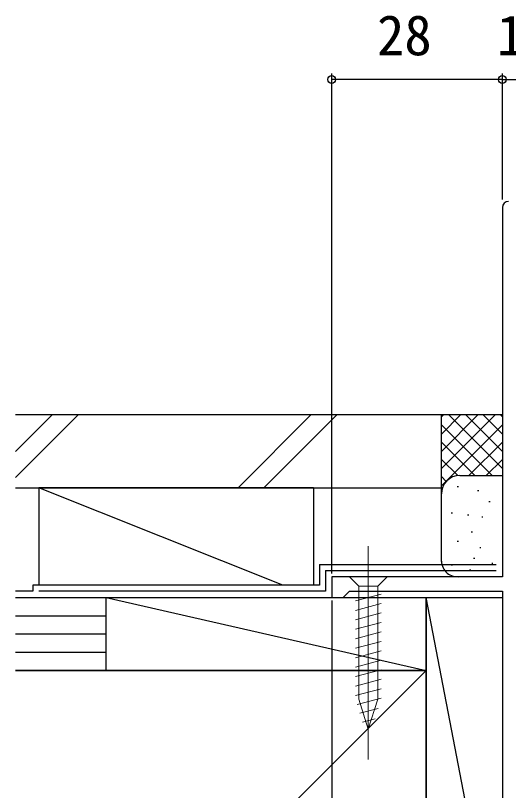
# Model space of a CAD drawing. Units: millimetres, scale not verified. Extents: x -525 to 525, y -783 to 779.
# Drawn here: x -19.6 to 61.2, y 279.6 to 406.8 of the extents above; entities that cross this region are included whole.
import ezdxf
from ezdxf.enums import TextEntityAlignment as Align

# ---------------------------------------------------------------- set-up
doc = ezdxf.new("R2010")
doc.units = ezdxf.units.MM
doc.header["$LTSCALE"] = 4
for name, color, linetype in [('0-3_YKK_11', 7, 'Continuous'), ('0-7_YKK_D', 6, 'Continuous'), ('0-9_YSS_K', 3, 'Continuous'), ('0-A_YSS_KE', 3, 'Continuous')]:
    doc.layers.add(name, color=color, linetype=linetype)
doc.layers.add('0-5_YKK_13', color=4, linetype='Continuous', lineweight=18)
doc.styles.add('ＭＳ ゴシック', font='')
doc.styles.get('ＭＳ ゴシック').set_extended_font_data('MS Gothic')

msp = doc.modelspace()

# ---------------------------------------------------------------- linework, layer by layer
at = {"layer": '0-3_YKK_11'}
msp.add_lwpolyline([(60.241, 375.301), (60.241, 314.701), (32.241, 314.701), (32.241, 311.301), (34.141, 311.301), (34.641, 311.801), (35.141, 312.301), (60.241, 312.301), (60.241, 261.301), (61.741, 261.301), (61.741, 248.801), (60.241, 248.801), (60.241, 246.301), (64.241, 246.301), (64.241, 261.301), (116.241, 261.301), (116.241, 263.101), (114.241, 263.101), (114.241, 287.801), (110.941, 287.801)], dxfattribs=at)
msp.add_arc((61.241, 375.301), 1, 90.00001, 179.99999, dxfattribs=at)
at = {"layer": '0-5_YKK_13'}
for p, q in [((38.241, 319.701), (38.241, 284.701)), ((41.341, 314.701), (35.141, 314.701)), ((35.141, 314.701), (36.691, 313.151)), ((41.341, 314.701), (39.791, 313.151)), ((36.691, 313.151), (36.691, 294.617)), ((39.791, 313.151), (36.691, 313.151)), ((39.791, 294.617), (39.791, 313.151)), ((36.141, 310.725), (40.341, 311.85)), ((36.141, 309.172), (40.341, 310.297)), ((36.141, 307.619), (40.341, 308.744)), ((36.141, 306.066), (40.341, 307.191)), ((36.141, 304.513), (40.341, 305.638)), ((36.141, 302.96), (40.341, 304.085)), ((36.141, 301.407), (40.341, 302.532)), ((36.141, 299.854), (40.341, 300.98)), ((36.141, 298.301), (40.341, 299.427)), ((36.141, 296.748), (40.341, 297.874)), ((36.141, 295.195), (40.341, 296.321)), ((36.4, 293.712), (40.341, 294.768)), ((38.241, 289.701), (36.691, 294.617)), ((38.241, 289.701), (39.791, 294.617)), ((36.851, 292.28), (39.887, 293.093)), ((37.303, 290.848), (39.352, 291.397))]:
    msp.add_line(p, q, dxfattribs=at)
at = {"layer": '0-7_YKK_D'}
for p, q in [((32.241, 315.201), (32.241, 397.301)), ((60.241, 376.601), (60.241, 397.301)), ((60.241, 376.601), (60.241, 397.301)), ((60.241, 396.301), (32.241, 396.301)), ((60.241, 396.301), (72.241, 396.301)), ((32.241, 310.801), (32.241, 37.3))]:
    msp.add_line(p, q, dxfattribs=at)
for centre in [(32.241, 396.301), (60.241, 396.301), (60.241, 396.301)]:
    msp.add_circle(centre, 0.637, dxfattribs=at)
at = {"layer": '0-9_YSS_K'}
for p, q in [((-19.612, 335.228), (-13.539, 341.301)), ((-19.612, 330.986), (-9.296, 341.301)), ((16.887, 329.301), (28.887, 341.301)), ((21.13, 329.301), (33.13, 341.301)), ((50.24, 341.301), (60.24, 341.301)), ((50.24, 328.301), (50.24, 341.301)), ((59.098, 341.301), (50.24, 332.443)), ((56.27, 341.301), (50.24, 335.272)), ((53.441, 341.301), (50.24, 338.1)), ((50.613, 341.301), (50.24, 340.928)), ((60.24, 332.443), (51.382, 341.301)), ((60.24, 335.272), (54.211, 341.301)), ((60.24, 338.1), (57.039, 341.301)), ((60.24, 340.928), (59.868, 341.301)), ((60.24, 339.615), (50.24, 329.615)), ((58.554, 331.301), (50.24, 339.615)), ((55.725, 331.301), (50.24, 336.786)), ((60.24, 336.786), (54.755, 331.301)), ((52.915, 331.283), (50.24, 333.958)), ((60.24, 333.958), (57.566, 331.283)), ((51.035, 330.335), (50.24, 331.129)), ((53.24, 331.301), (60.24, 331.301)), ((53.045, 329.473), (52.845, 329.473)), ((24.24, 313.301), (-15.76, 329.301)), ((-15.76, 329.301), (-15.76, 313.301)), ((29.24, 329.301), (-15.76, 329.301)), ((29.24, 329.301), (29.24, 313.301)), ((50.24, 317.201), (50.24, 328.301)), ((56.383, 328.806), (56.183, 328.806)), ((58.24, 326.975), (58.04, 326.975)), ((52.044, 325.134), (51.844, 325.134)), ((54.714, 324.8), (54.514, 324.8)), ((57.051, 324.466), (56.851, 324.466)), ((55.317, 322.007), (55.117, 322.007)), ((53.045, 320.46), (52.845, 320.46)), ((56.717, 319.459), (56.517, 319.459)), ((55.696, 317.681), (55.496, 317.681)), ((58.7, 316.85), (58.5, 316.85)), ((52.044, 316.618), (51.844, 316.618)), ((55.048, 315.787), (54.848, 315.787)), ((59.94, 314.701), (53.24, 314.701)), ((-19.612, 311.301), (-4.76, 311.301)), ((-15.76, 311.301), (29.24, 311.301)), ((-4.76, 299.301), (-4.76, 311.301)), ((-4.76, 311.301), (47.74, 299.301)), ((60.241, 246.301), (47.74, 311.301)), ((-19.612, 308.301), (-4.76, 308.301)), ((-19.612, 305.301), (-4.76, 305.301)), ((-19.612, 302.301), (-4.76, 302.301)), ((47.738, 299.301), (-19.612, 231.952)), ((-4.76, 299.301), (-19.612, 299.301))]:
    msp.add_line(p, q, dxfattribs=at)
for points in [[(-4.76, 299.301), (-4.76, 311.301), (47.74, 311.301), (47.74, 299.301)], [(47.74, 246.301), (47.74, 311.301), (60.24, 311.301), (60.241, 246.301)]]:
    msp.add_lwpolyline(points, close=True, dxfattribs=at)
for centre, radius, start, end in [((53.24, 328.301), 3, 90, 180), ((52.848, 317.31), 2.609, 181.73764, 278.65122)]:
    msp.add_arc(centre, radius, start, end, dxfattribs=at)
at = {"layer": '0-A_YSS_KE'}
for p, q in [((-19.612, 341.301), (50.24, 341.301)), ((30.24, 316.701), (59.241, 316.701)), ((31.24, 315.701), (59.241, 315.701)), ((-16.76, 313.301), (-16.76, 312.301)), ((-16.76, 312.301), (-19.612, 312.301))]:
    msp.add_line(p, q, dxfattribs=at)
for points in [[(-19.612, 329.301), (50.24, 329.301), (50.24, 341.301)], [(30.24, 316.701), (30.24, 313.301), (-16.76, 313.301)], [(31.24, 315.701), (31.24, 312.301), (-15.76, 312.301)], [(-19.612, 299.301), (47.738, 299.301), (47.738, 194.301), (-19.612, 194.301)]]:
    msp.add_lwpolyline(points, dxfattribs=at)

# ---------------------------------------------------------------- texts
at = {"layer": '0-7_YKK_D', "style": 'ＭＳ ゴシック'}
for s, p in [('28', (39.67, 398.301)), ('12', (59.337, 398.301))]:
    msp.add_text(s, height=6.598, dxfattribs=at).set_placement(p, align=Align.BOTTOM_LEFT)

doc.saveas('drawing.dxf')
